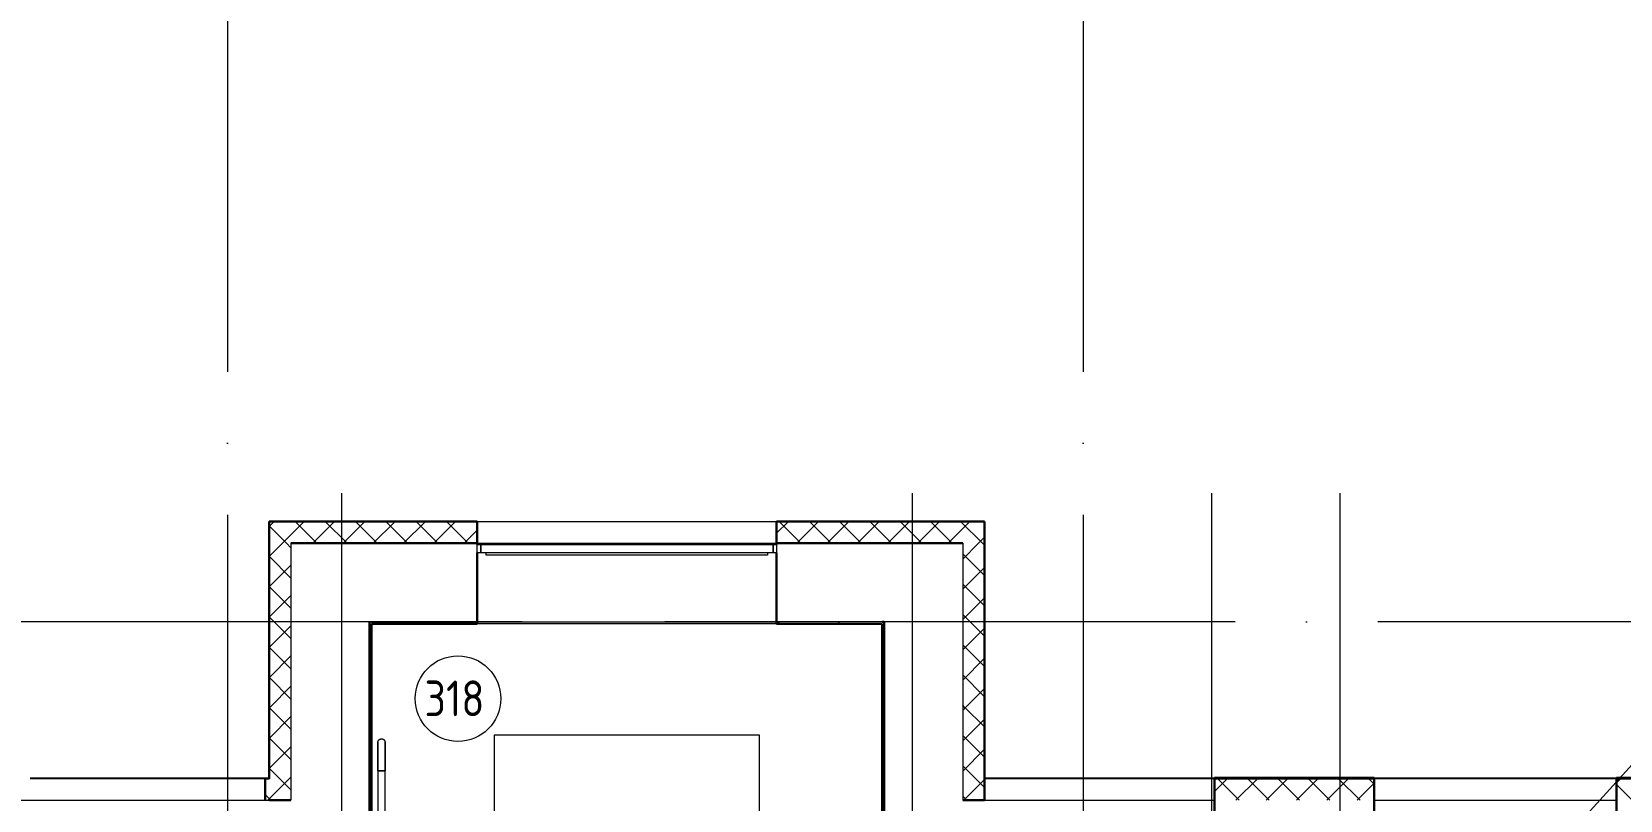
# Model space of a CAD drawing. Header units: millimetres. Extents: x -87434 to 499450, y -468665 to 122144.
# Drawn here: x 285573 to 296712, y -2415 to 2967 of the extents above; entities that cross this region are included whole.
import ezdxf

# ---------------------------------------------------------------- set-up
doc = ezdxf.new("R2010")
doc.units = ezdxf.units.MM
doc.linetypes.add('ADSK_Линия сетки', pattern=[25, 20, -2.5, 0, -2.5])
for name, color, linetype, lineweight in [('Марки помещений', 252, 'Continuous', 20), ('Ограждение', 252, 'Continuous', 9), ('Окна', 252, 'Continuous', 9), ('Оси', 252, 'Continuous', 9), ('Стены внутренние', 7, 'Continuous', 18), ('Стены наружные', 7, 'Continuous', 18), ('Стены штриховка', 252, 'Continuous', 9), ('Стрелки вверх', 252, 'Continuous', 18)]:
    doc.layers.add(name, color=color, linetype=linetype, lineweight=lineweight)
doc.layers.add('Радиофикация', color=7, linetype='Continuous')
doc.styles.add('GOST Common_2', font='', dxfattribs={"width": 0.9, "height": 250})
doc.styles.get('GOST Common_2').set_extended_font_data('GOST type B')

# ---------------------------------------------------------------- blocks, each defined once
blk = doc.blocks.new('3 этаж')
at = {"layer": 'Марки помещений', "color": 251, "true_color": 0x636466}
blk.add_circle((288562, -1702), 300, dxfattribs=at)
at = {"layer": 'Ограждение', "color": 251, "true_color": 0x636466}
for p, q in [((288001, -2003), (288002, -2002)), ((288001, -2004), (288001, -2003)), ((288001, -2003), (288001, -2003)), ((288001, -2005), (288001, -2004)), ((288002, -2000), (288003, -1999)), ((288002, -2001), (288002, -2000)), ((288002, -2002), (288002, -2001)), ((288003, -1998), (288004, -1997)), ((288003, -1999), (288003, -1998)), ((288004, -1996), (288005, -1995)), ((288004, -1997), (288004, -1996)), ((288005, -1995), (288005, -1994)), ((288005, -1994), (288006, -1994)), ((288006, -1993), (288007, -1992)), ((288006, -1994), (288006, -1993)), ((288007, -1992), (288008, -1991)), ((288008, -1991), (288009, -1990)), ((288008, -1991), (288008, -1991)), ((288009, -1990), (288010, -1989)), ((288010, -1989), (288011, -1989)), ((288011, -1988), (288012, -1987)), ((288011, -1989), (288011, -1988)), ((288012, -1987), (288013, -1987)), ((288013, -1987), (288014, -1986)), ((288014, -1986), (288015, -1986)), ((288015, -1986), (288016, -1986)), ((288016, -1986), (288017, -1985)), ((288017, -1985), (288018, -1985)), ((288018, -1985), (288019, -1984)), ((288019, -1984), (288020, -1984)), ((288020, -1984), (288021, -1984)), ((288021, -1984), (288022, -1984)), ((288022, -1984), (288023, -1984)), ((288023, -1984), (288024, -1984)), ((288024, -1984), (288025, -1983)), ((288025, -1983), (288026, -1983)), ((288026, -1983), (288026, -1983)), ((288026, -1983), (288027, -1983)), ((288027, -1983), (288028, -1984)), ((288028, -1984), (288029, -1984)), ((288029, -1984), (288030, -1984)), ((288030, -1984), (288031, -1984)), ((288031, -1984), (288032, -1984)), ((288032, -1984), (288033, -1984)), ((288033, -1984), (288034, -1985)), ((288034, -1985), (288035, -1985)), ((288035, -1985), (288036, -1985)), ((288036, -1985), (288036, -1986)), ((288036, -1986), (288037, -1986)), ((288037, -1986), (288038, -1987)), ((288038, -1987), (288039, -1987)), ((288039, -1987), (288040, -1988)), ((288040, -1988), (288041, -1988)), ((288041, -1988), (288041, -1989)), ((288041, -1989), (288042, -1990)), ((288042, -1990), (288043, -1990)), ((288043, -1990), (288044, -1991)), ((288044, -1991), (288044, -1992)), ((288044, -1992), (288045, -1993)), ((288045, -1993), (288046, -1993)), ((288046, -1993), (288046, -1994)), ((288046, -1994), (288047, -1995)), ((288047, -1995), (288047, -1996)), ((288047, -1996), (288048, -1997)), ((288048, -1997), (288048, -1998)), ((288048, -1998), (288049, -1998)), ((288049, -1998), (288049, -1999)), ((288049, -1999), (288049, -2000)), ((288049, -2000), (288050, -2001)), ((288050, -2001), (288050, -2002)), ((288050, -2002), (288050, -2003)), ((288050, -2003), (288050, -2004)), ((288050, -2004), (288051, -2005)), ((288001, -2006), (288001, -2005)), ((288001, -2007), (288001, -2006)), ((288001, -2008), (288001, -2007)), ((288001, -2009), (288001, -2008)), ((288001, -2008), (288001, -2008)), ((288001, -2008), (288001, -2009)), ((288001, -2010), (288001, -2009)), ((288001, -2009), (288001, -2009)), ((288001, -2009), (288001, -2009)), ((288001, -2009), (288001, -2010)), ((288001, -2011), (288001, -2010)), ((288001, -2010), (288001, -2011)), ((288001, -2013), (288001, -2011)), ((288001, -2011), (288001, -2012)), ((288001, -2012), (288001, -2014)), ((288001, -2015), (288001, -2013)), ((288001, -2014), (288001, -2016)), ((288001, -2017), (288001, -2015)), ((288001, -2016), (288001, -2019)), ((288001, -2019), (288001, -2017)), ((288001, -2022), (288001, -2019)), ((288001, -2019), (288001, -2021)), ((288001, -2021), (288001, -2024)), ((288001, -2025), (288001, -2022)), ((288001, -2024), (288001, -2027)), ((288001, -2028), (288001, -2025)), ((288001, -2027), (288001, -2031)), ((288001, -2032), (288001, -2028)), ((288001, -2031), (288001, -2035)), ((288001, -2036), (288001, -2032)), ((288001, -2035), (288001, -2039)), ((288001, -2040), (288001, -2036)), ((288001, -2039), (288001, -2043)), ((288001, -2045), (288001, -2040)), ((288001, -2043), (288001, -2048)), ((288001, -2049), (288001, -2045)), ((288001, -2048), (288001, -2053)), ((288001, -2054), (288001, -2049)), ((288001, -2053), (288001, -2058)), ((288001, -2060), (288001, -2054)), ((288001, -2058), (288001, -2063)), ((288001, -2065), (288001, -2060)), ((288001, -2063), (288001, -2069)), ((288001, -2071), (288001, -2065)), ((288001, -2069), (288001, -2075)), ((288001, -2077), (288001, -2071)), ((288001, -2075), (288001, -2081)), ((288001, -2083), (288001, -2077)), ((288001, -2081), (288001, -2087)), ((288001, -2089), (288001, -2083)), ((288001, -2087), (288001, -2094)), ((288001, -2096), (288001, -2089)), ((288001, -2094), (288001, -2100)), ((288001, -2102), (288001, -2096)), ((288001, -2100), (288001, -2107)), ((288001, -2109), (288001, -2102)), ((288001, -2107), (288001, -2114)), ((288001, -2116), (288001, -2109)), ((288001, -2114), (288001, -2121)), ((288001, -2123), (288001, -2116)), ((288051, -2005), (288051, -2006)), ((288051, -2006), (288051, -2007)), ((288051, -2007), (288051, -2008)), ((288051, -2008), (288051, -2008)), ((288051, -2009), (288051, -2008)), ((288051, -2008), (288051, -2008)), ((288051, -2008), (288051, -2009)), ((288051, -2010), (288051, -2009)), ((288051, -2009), (288051, -2009)), ((288051, -2009), (288051, -2009)), ((288051, -2009), (288051, -2010)), ((288051, -2011), (288051, -2010)), ((288051, -2010), (288051, -2011)), ((288051, -2013), (288051, -2011)), ((288051, -2011), (288051, -2012)), ((288051, -2012), (288051, -2014)), ((288051, -2015), (288051, -2013)), ((288051, -2014), (288051, -2016)), ((288051, -2017), (288051, -2015)), ((288051, -2016), (288051, -2019)), ((288051, -2019), (288051, -2017)), ((288051, -2022), (288051, -2019)), ((288051, -2019), (288051, -2021)), ((288051, -2021), (288051, -2024)), ((288051, -2025), (288051, -2022)), ((288051, -2024), (288051, -2027)), ((288051, -2028), (288051, -2025)), ((288051, -2027), (288051, -2031)), ((288051, -2032), (288051, -2028)), ((288051, -2031), (288051, -2035)), ((288051, -2036), (288051, -2032)), ((288051, -2035), (288051, -2039)), ((288051, -2040), (288051, -2036)), ((288051, -2039), (288051, -2043)), ((288051, -2045), (288051, -2040)), ((288051, -2043), (288051, -2048)), ((288051, -2049), (288051, -2045)), ((288051, -2048), (288051, -2053)), ((288051, -2054), (288051, -2049)), ((288051, -2053), (288051, -2058)), ((288051, -2060), (288051, -2054)), ((288051, -2058), (288051, -2063)), ((288051, -2065), (288051, -2060)), ((288051, -2063), (288051, -2069)), ((288051, -2071), (288051, -2065)), ((288051, -2069), (288051, -2075)), ((288051, -2077), (288051, -2071)), ((288051, -2075), (288051, -2081)), ((288051, -2083), (288051, -2077)), ((288051, -2081), (288051, -2087)), ((288051, -2089), (288051, -2083)), ((288051, -2087), (288051, -2094)), ((288051, -2096), (288051, -2089)), ((288051, -2094), (288051, -2100)), ((288051, -2102), (288051, -2096)), ((288051, -2100), (288051, -2107)), ((288051, -2109), (288051, -2102)), ((288051, -2107), (288051, -2114)), ((288051, -2116), (288051, -2109)), ((288051, -2114), (288051, -2121)), ((288051, -2123), (288051, -2116)), ((288001, -2121), (288001, -2129)), ((288001, -2131), (288001, -2123)), ((288001, -2129), (288001, -2136)), ((288001, -2138), (288001, -2131)), ((288001, -2136), (288001, -2143)), ((288001, -2146), (288001, -2138)), ((288001, -2143), (288001, -2151)), ((288001, -2153), (288001, -2146)), ((288001, -2151), (288001, -2159)), ((288001, -2161), (288001, -2153)), ((288001, -2159), (288001, -2167)), ((288001, -2169), (288001, -2161)), ((288001, -2167), (288001, -2174)), ((288001, -2177), (288001, -2169)), ((288001, -2174), (288001, -2182)), ((288001, -2185), (288001, -2177)), ((288001, -2182), (288001, -2190)), ((288001, -2192), (288001, -2185)), ((288001, -2190), (288001, -2198)), ((288001, -2200), (288001, -2192)), ((288001, -2198), (288001, -2206)), ((288001, -2208), (288001, -2200)), ((288001, -2206), (288001, -2208)), ((288001, -2208), (288001, -2514)), ((288051, -2208), (288001, -2208)), ((288001, -2208), (288026, -2208)), ((288026, -2208), (288051, -2208)), ((288051, -2121), (288051, -2129)), ((288051, -2131), (288051, -2123)), ((288051, -2129), (288051, -2136)), ((288051, -2138), (288051, -2131)), ((288051, -2136), (288051, -2143)), ((288051, -2146), (288051, -2138)), ((288051, -2143), (288051, -2151)), ((288051, -2153), (288051, -2146)), ((288051, -2151), (288051, -2159)), ((288051, -2161), (288051, -2153)), ((288051, -2159), (288051, -2167)), ((288051, -2169), (288051, -2161)), ((288051, -2167), (288051, -2174)), ((288051, -2177), (288051, -2169)), ((288051, -2174), (288051, -2182)), ((288051, -2185), (288051, -2177)), ((288051, -2182), (288051, -2190)), ((288051, -2192), (288051, -2185)), ((288051, -2190), (288051, -2198)), ((288051, -2200), (288051, -2192)), ((288051, -2198), (288051, -2206)), ((288051, -2208), (288051, -2200)), ((288051, -2206), (288051, -2208)), ((288051, -2514), (288051, -2208))]:
    blk.add_line(p, q, dxfattribs=at)
at = {"layer": 'Окна', "color": 251, "true_color": 0x636466}
for p, q in [((288696, -681), (288696, -623)), ((288696, -623), (288721, -623)), ((288721, -623), (288721, -681)), ((288721, -623), (290771, -623)), ((288721, -681), (288721, -623)), ((290771, -681), (290771, -623)), ((290771, -623), (290796, -623)), ((290771, -623), (290771, -681)), ((290796, -623), (290796, -681)), ((288721, -681), (288696, -681)), ((290771, -681), (288721, -681)), ((288759, -698), (288759, -681)), ((290733, -698), (288759, -698)), ((290733, -681), (290733, -698)), ((290796, -681), (290771, -681))]:
    blk.add_line(p, q, dxfattribs=at)
at = {"layer": 'Оси', "color": 251, "linetype": 'ADSK_Линия сетки', "ltscale": 200, "true_color": 0x636466}
for p, q in [((286946, 34587), (286946, -30120)), ((292946, 34587), (292946, -31390)), ((287746, -263), (287746, -31390)), ((291746, -263), (291746, -31390)), ((293846, -263), (293846, -30120)), ((294746, -263), (294746, -30120)), ((314013, -1163), (237074, -1163))]:
    blk.add_line(p, q, dxfattribs=at)
at = {"layer": 'Стены внутренние', "color": 251, "lineweight": 30, "true_color": 0x636466}
for p, q in [((287239, -461), (288696, -461)), ((287239, -461), (287239, -2261)), ((288696, -623), (288696, -461)), ((292253, -461), (290796, -461)), ((290796, -623), (290796, -461)), ((292253, -461), (292253, -2413)), ((288696, -613), (287391, -613)), ((292101, -613), (290796, -613)), ((288696, -681), (288696, -1163)), ((290796, -681), (290796, -1163)), ((291536, -1163), (291551, -1163)), ((291551, -1163), (291551, -1761)), ((287239, -2261), (287211, -2261)), ((287211, -2261), (287211, -2413)), ((293866, -2261), (293866, -2963)), ((294986, -2963), (294986, -2261)), ((296686, -2261), (296686, -2963)), ((287239, -2413), (287391, -2413)), ((292101, -2413), (292253, -2413))]:
    blk.add_line(p, q, dxfattribs=at)
at = {"layer": 'Стены внутренние', "color": 251, "linetype": 'Continuous', "lineweight": 9, "true_color": 0x636466}
for p, q in [((287241, -493), (287270, -463)), ((287360, -613), (287241, -495)), ((287332, -613), (287482, -463)), ((287572, -613), (287422, -463)), ((287544, -613), (287694, -463)), ((287784, -613), (287634, -463)), ((287756, -613), (287906, -463)), ((287996, -613), (287846, -463)), ((287968, -613), (288118, -463)), ((288043, -461), (288042, -463)), ((288208, -613), (288058, -463)), ((288181, -613), (288331, -463)), ((288420, -613), (288270, -463)), ((288277, -463), (288276, -461)), ((288393, -613), (288543, -463)), ((288633, -613), (288483, -463)), ((288605, -613), (288694, -525)), ((290796, -544), (290876, -463)), ((290966, -613), (290816, -463)), ((290938, -613), (291088, -463)), ((291178, -613), (291028, -463)), ((291092, -463), (291091, -461)), ((291150, -613), (291300, -463)), ((291390, -613), (291240, -463)), ((291363, -613), (291513, -463)), ((291602, -613), (291452, -463)), ((291575, -613), (291725, -463)), ((291814, -613), (291664, -463)), ((291787, -613), (291937, -463)), ((292027, -613), (291877, -463)), ((291915, -461), (291914, -463)), ((291999, -613), (292149, -463)), ((292239, -613), (292089, -463)), ((287241, -705), (287332, -613)), ((287391, -645), (287360, -613)), ((292101, -724), (292211, -613)), ((292211, -613), (292251, -574)), ((292251, -625), (292239, -613)), ((287239, -673), (287241, -673)), ((287391, -857), (287241, -707)), ((287241, -917), (287391, -767)), ((292251, -838), (292101, -688)), ((292101, -936), (292251, -786)), ((287239, -978), (287241, -978)), ((287391, -1069), (287241, -919)), ((287241, -1129), (287391, -979)), ((292251, -1050), (292101, -900)), ((292101, -1148), (292251, -998)), ((287241, -1039), (287239, -1042)), ((292251, -1262), (292101, -1112)), ((287391, -1281), (287241, -1131)), ((287241, -1341), (287391, -1191)), ((292101, -1360), (292251, -1210)), ((292251, -1474), (292101, -1324)), ((287239, -1385), (287241, -1385)), ((287391, -1493), (287241, -1343)), ((287241, -1553), (287391, -1403)), ((292101, -1572), (292251, -1422)), ((287241, -1514), (287239, -1510)), ((287391, -1705), (287241, -1555)), ((292251, -1686), (292101, -1536)), ((292253, -1457), (292251, -1454)), ((287245, -1761), (287391, -1615)), ((292124, -1761), (292251, -1634)), ((287241, -1765), (287245, -1761)), ((287391, -1917), (287241, -1767)), ((292114, -1761), (292101, -1748)), ((292101, -1784), (292124, -1761)), ((292251, -1898), (292114, -1761)), ((287239, -1791), (287241, -1791)), ((287241, -1978), (287391, -1828)), ((292101, -1997), (292251, -1847)), ((287391, -2129), (287241, -1979)), ((292251, -2110), (292101, -1960)), ((287239, -2096), (287241, -2096)), ((287241, -2190), (287391, -2040)), ((292101, -2209), (292251, -2059)), ((287241, -2123), (287239, -2120)), ((287391, -2342), (287241, -2192)), ((292251, -2323), (292101, -2173)), ((287213, -2306), (287211, -2310)), ((287241, -2402), (287391, -2252)), ((292108, -2413), (292251, -2271)), ((292251, -2271), (292253, -2269)), ((292253, -2325), (292251, -2323)), ((293866, -2352), (293955, -2263)), ((294039, -2413), (293889, -2263)), ((294017, -2413), (294167, -2263)), ((294251, -2413), (294101, -2263)), ((294229, -2413), (294379, -2263)), ((294463, -2413), (294313, -2263)), ((294442, -2413), (294592, -2263)), ((294675, -2413), (294525, -2263)), ((294654, -2413), (294804, -2263)), ((294887, -2413), (294737, -2263)), ((294864, -2261), (294863, -2263)), ((294866, -2413), (294984, -2296)), ((294984, -2298), (294949, -2263)), ((294986, -2330), (294984, -2327)), ((296686, -2299), (296688, -2299)), ((296688, -2289), (296713, -2263)), ((296796, -2413), (296688, -2305)), ((296707, -2263), (296706, -2261)), ((287241, -2404), (287211, -2374)), ((287229, -2413), (287241, -2402)), ((287251, -2413), (287241, -2404)), ((292130, -2413), (292101, -2385))]:
    blk.add_line(p, q, dxfattribs=at)
at = {"layer": 'Стены внутренние', "color": 251, "true_color": 0x636466}
for p, q in [((288696, -461), (290796, -461)), ((287391, -613), (287391, -2413)), ((288696, -613), (290796, -613)), ((292101, -613), (292101, -2413)), ((291536, -1163), (290796, -1163)), ((285561, -2261), (287211, -2261)), ((292253, -2261), (293866, -2261)), ((294986, -2261), (296686, -2261)), ((268653, -2413), (287211, -2413)), ((292253, -2413), (293866, -2413)), ((294986, -2413), (296686, -2413))]:
    blk.add_line(p, q, dxfattribs=at)
at = {"layer": 'Стены наружные', "color": 251, "true_color": 0x636466}
for p, q in [((287941, -1163), (290796, -1163)), ((290796, -1178), (288696, -1178)), ((285561, -2256), (287239, -2256)), ((292253, -2256), (293866, -2256)), ((294986, -2256), (296686, -2256))]:
    blk.add_line(p, q, dxfattribs=at)
at = {"layer": 'Стены наружные', "color": 251, "lineweight": 30, "true_color": 0x636466}
for p, q in [((287941, -8478), (287941, -1163)), ((287956, -1178), (288696, -1178)), ((287956, -8343), (287956, -1178)), ((288696, -1178), (288696, -1163)), ((290796, -1178), (290796, -1163)), ((290796, -1178), (291536, -1178)), ((291536, -6936), (291536, -1178)), ((291551, -6936), (291551, -1761)), ((294986, -2256), (293866, -2256)), ((293866, -2256), (293866, -2261)), ((293866, -2261), (294986, -2261)), ((294986, -2261), (294986, -2256)), ((297226, -2256), (296686, -2256)), ((296686, -2256), (296686, -2261)), ((296686, -2261), (297226, -2261))]:
    blk.add_line(p, q, dxfattribs=at)
at = {"layer": 'Стены наружные', "color": 251, "linetype": 'Continuous', "lineweight": 9, "true_color": 0x636466}
for p, q in [((288252, -1178), (288267, -1163)), ((288676, -1178), (288691, -1163)), ((290798, -1178), (290813, -1163)), ((291222, -1178), (291237, -1163)), ((291536, -1289), (291551, -1274)), ((287941, -1490), (287956, -1475)), ((291536, -1713), (291551, -1698)), ((287941, -1914), (287956, -1899)), ((291536, -2137), (291551, -2122)), ((287941, -2338), (287956, -2323)), ((294865, -2261), (294864, -2261)), ((296706, -2261), (296706, -2261))]:
    blk.add_line(p, q, dxfattribs=at)
at = {"layer": 'Стены штриховка', "color": 251, "true_color": 0x636466}
for p, q in [((287239, -463), (288694, -463)), ((287241, -2263), (287241, -461)), ((288694, -463), (288694, -537)), ((288694, -537), (288696, -537)), ((290796, -537), (290798, -537)), ((290798, -463), (292253, -463)), ((290798, -537), (290798, -463)), ((292251, -2263), (292251, -461)), ((287211, -2337), (287213, -2337)), ((287213, -2263), (287213, -2337)), ((287241, -2263), (287213, -2263)), ((287239, -2263), (287239, -2261)), ((292253, -2263), (292251, -2263)), ((293866, -2337), (293868, -2337)), ((294984, -2263), (293868, -2263)), ((293868, -2263), (293868, -2337)), ((294984, -2337), (294984, -2263)), ((294984, -2337), (294986, -2337)), ((296686, -2337), (296688, -2337)), ((297764, -2263), (296688, -2263)), ((296688, -2263), (296688, -2337)), ((287211, -2413), (287239, -2413))]:
    blk.add_line(p, q, dxfattribs=at)
at = {"layer": 'Стрелки вверх', "color": 251, "true_color": 0x636466}
for p, q in [((288816, -1958), (288816, -2808)), ((290676, -1958), (288816, -1958)), ((290676, -2808), (290676, -1958))]:
    blk.add_line(p, q, dxfattribs=at)
at = {"layer": 'Марки помещений', "color": 251, "true_color": 0x636466, "style": 'GOST Common_2', "width": 0.9}
blk.add_text('318', height=250, dxfattribs=at).set_placement((288327, -1825))

msp = doc.modelspace()

# ---------------------------------------------------------------- linework, layer by layer
at = {"layer": 'Радиофикация', "color": 7, "lineweight": 9}
msp.add_lwpolyline([(292347.2119, -7069.93744), (301244.2119, 2737.2097), (306001.2119, 2737.2097)], dxfattribs=at)

# ---------------------------------------------------------------- block references
msp.add_blockref('3 этаж', (0, -2))

doc.saveas('drawing.dxf')
